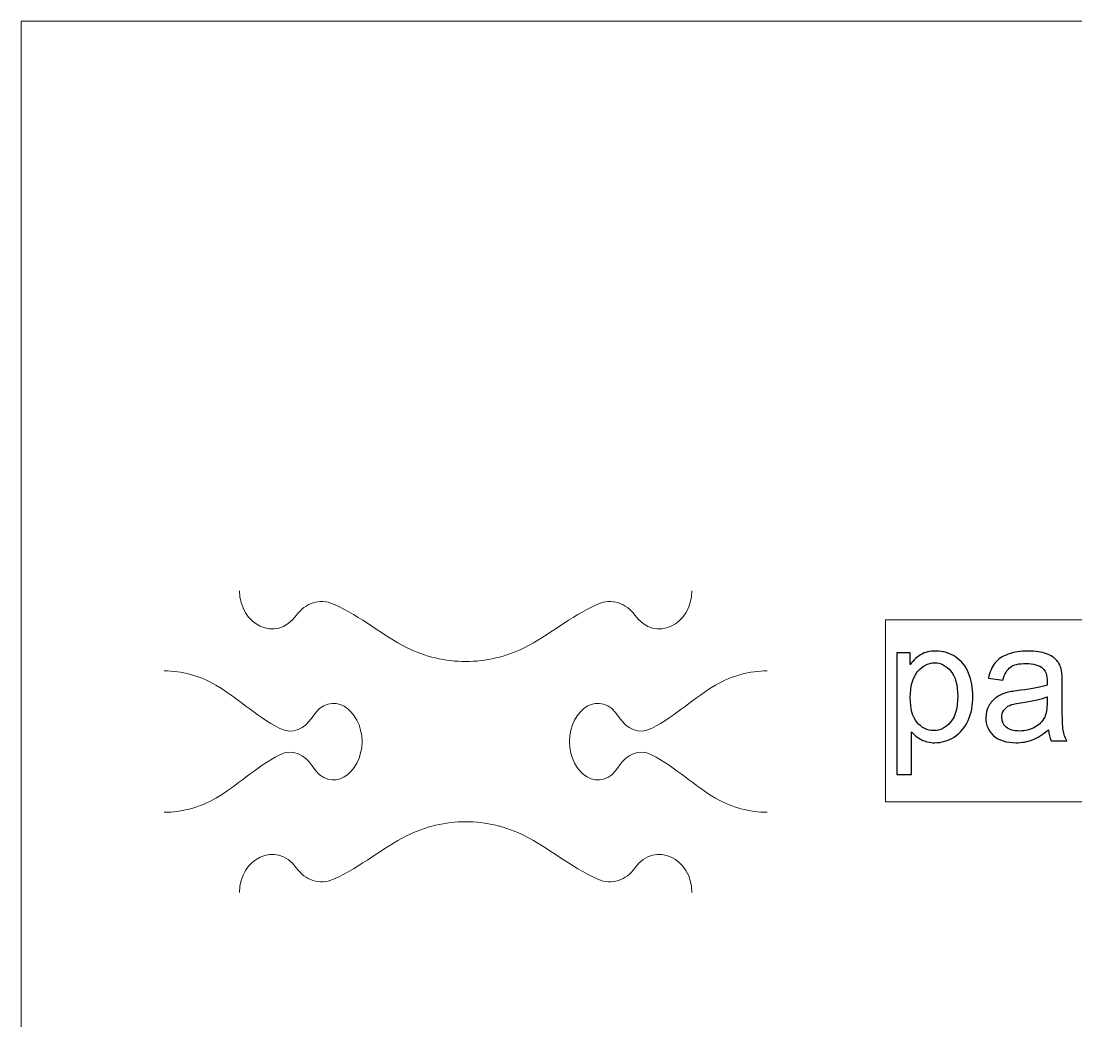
# Model space of a CAD drawing. Header units: centimetres. Extents: x -29.7 to 21.6, y -14.4 to 13.7.
# Drawn here: x -19.386 to -15.768, y -3.892 to -0.462 of the extents above; entities that cross this region are included whole.
import ezdxf

# ---------------------------------------------------------------- set-up
doc = ezdxf.new("R2010")
doc.units = ezdxf.units.CM
doc.header["$MEASUREMENT"] = 0
doc.layers.add('Layer 1', color=7, linetype='Continuous')

msp = doc.modelspace()

# ---------------------------------------------------------------- linework, layer by layer
at = {"layer": 'Layer 1', "color": 1, "lineweight": 9}
for points, knots in [([(-19.38621, -4.44965), (-19.38621, -4.44965), (-19.38621, -0.46166), (-19.38621, -0.46166), (-19.38621, -0.46166), (-19.38621, -0.46166), (-9.41625, -0.46166), (-9.41625, -0.46166), (-9.41625, -0.46166), (-9.41625, -0.46166), (-9.41625, -4.44965), (-9.41625, -4.44965)], [0, 0, 0, 0, 0.25, 0.25, 0.25, 0.25, 0.5, 0.5, 0.5, 0.5, 1, 1, 1, 1]), ([(-18.63702, -2.41633), (-18.63702, -2.53085), (-18.51214, -2.59774), (-18.44137, -2.4996), (-18.44137, -2.4996), (-18.41221, -2.45915), (-18.36207, -2.44027), (-18.31465, -2.46159), (-18.31465, -2.46159), (-18.2177, -2.50515), (-18.14459, -2.57019), (-18.06435, -2.61031), (-18.06435, -2.61031), (-17.9997, -2.64264), (-17.93041, -2.65879), (-17.86113, -2.65879)], [0, 0, 0, 0, 0.2, 0.2, 0.2, 0.2, 0.4, 0.4, 0.4, 0.4, 0.6, 0.6, 0.6, 0.6, 1, 1, 1, 1]), ([(-17.08521, -2.41633), (-17.08521, -2.53085), (-17.2101, -2.59774), (-17.28085, -2.4996), (-17.28085, -2.4996), (-17.31002, -2.45915), (-17.36016, -2.44027), (-17.40758, -2.46159), (-17.40758, -2.46159), (-17.50452, -2.50515), (-17.57764, -2.57019), (-17.65789, -2.61031), (-17.65789, -2.61031), (-17.72256, -2.64264), (-17.79185, -2.65879), (-17.86113, -2.65879)], [0, 0, 0, 0, 0.2, 0.2, 0.2, 0.2, 0.4, 0.4, 0.4, 0.4, 0.6, 0.6, 0.6, 0.6, 1, 1, 1, 1]), ([(-11.94547, -3.14012), (-11.94547, -3.14012), (-16.42111, -3.14012), (-16.42111, -3.14012), (-16.42111, -3.14012), (-16.42111, -3.14012), (-16.42111, -2.51611), (-16.42111, -2.51611), (-16.42111, -2.51611), (-16.42111, -2.51611), (-11.94547, -2.51611), (-11.94547, -2.51611), (-11.94547, -2.51611), (-11.94547, -2.51611), (-11.94547, -3.14012), (-11.94547, -3.14012)], [0, 0, 0, 0, 0.2, 0.2, 0.2, 0.2, 0.4, 0.4, 0.4, 0.4, 0.6, 0.6, 0.6, 0.6, 1, 1, 1, 1]), ([(-11.94547, -3.14012), (-11.94547, -3.14012), (-16.42111, -3.14012), (-16.42111, -3.14012), (-16.42111, -3.14012), (-16.42111, -3.14012), (-16.42111, -2.51611), (-16.42111, -2.51611), (-16.42111, -2.51611), (-16.42111, -2.51611), (-11.94547, -2.51611), (-11.94547, -2.51611), (-11.94547, -2.51611), (-11.94547, -2.51611), (-11.94547, -3.14012), (-11.94547, -3.14012)], [0, 0, 0, 0, 0.2, 0.2, 0.2, 0.2, 0.4, 0.4, 0.4, 0.4, 0.6, 0.6, 0.6, 0.6, 1, 1, 1, 1]), ([(-16.38276, -3.04667), (-16.38276, -3.04667), (-16.38276, -2.62943), (-16.38276, -2.62943), (-16.38276, -2.62943), (-16.38276, -2.62943), (-16.33627, -2.62943), (-16.33627, -2.62943), (-16.33627, -2.62943), (-16.33627, -2.62943), (-16.33627, -2.66904), (-16.33627, -2.66904), (-16.33627, -2.66904), (-16.32532, -2.65374), (-16.31292, -2.64221), (-16.29907, -2.63456), (-16.29907, -2.63456), (-16.28532, -2.62691), (-16.26857, -2.62304), (-16.2489, -2.62304), (-16.2489, -2.62304), (-16.22314, -2.62304), (-16.20048, -2.62962), (-16.18082, -2.64289), (-16.18082, -2.64289), (-16.16116, -2.65606), (-16.14634, -2.67476), (-16.13626, -2.69878), (-16.13626, -2.69878), (-16.12629, -2.72289), (-16.12125, -2.74924), (-16.12125, -2.778), (-16.12125, -2.778), (-16.12125, -2.8087), (-16.12677, -2.8364), (-16.13781, -2.8611), (-16.13781, -2.8611), (-16.14886, -2.8857), (-16.16493, -2.90459), (-16.18605, -2.91776), (-16.18605, -2.91776), (-16.20706, -2.93084), (-16.22924, -2.93742), (-16.25249, -2.93742), (-16.25249, -2.93742), (-16.26953, -2.93742), (-16.28484, -2.93384), (-16.2983, -2.92667), (-16.2983, -2.92667), (-16.31186, -2.9195), (-16.3229, -2.9105), (-16.33162, -2.89955), (-16.33162, -2.89955), (-16.33162, -2.89955), (-16.33162, -3.04667), (-16.33162, -3.04667), (-16.33162, -3.04667), (-16.33162, -3.04667), (-16.38276, -3.04667), (-16.38276, -3.04667)], [0, 0, 0, 0, 0.0625, 0.0625, 0.0625, 0.0625, 0.125, 0.125, 0.125, 0.125, 0.1875, 0.1875, 0.1875, 0.1875, 0.25, 0.25, 0.25, 0.25, 0.3125, 0.3125, 0.3125, 0.3125, 0.375, 0.375, 0.375, 0.375, 0.4375, 0.4375, 0.4375, 0.4375, 0.5, 0.5, 0.5, 0.5, 0.5625, 0.5625, 0.5625, 0.5625, 0.625, 0.625, 0.625, 0.625, 0.6875, 0.6875, 0.6875, 0.6875, 0.75, 0.75, 0.75, 0.75, 0.8125, 0.8125, 0.8125, 0.8125, 0.875, 0.875, 0.875, 0.875, 1, 1, 1, 1]), ([(-15.86256, -2.89326), (-15.88154, -2.90943), (-15.89984, -2.92076), (-15.91738, -2.92745), (-15.91738, -2.92745), (-15.93491, -2.93413), (-15.9537, -2.93742), (-15.97384, -2.93742), (-15.97384, -2.93742), (-16.00696, -2.93742), (-16.03244, -2.92938), (-16.05026, -2.91321), (-16.05026, -2.91321), (-16.06808, -2.89713), (-16.07699, -2.8765), (-16.07699, -2.85142), (-16.07699, -2.85142), (-16.07699, -2.83669), (-16.0736, -2.82323), (-16.06692, -2.81103), (-16.06692, -2.81103), (-16.06014, -2.79883), (-16.05132, -2.78914), (-16.04048, -2.78178), (-16.04048, -2.78178), (-16.02953, -2.77442), (-16.01733, -2.7688), (-16.00367, -2.76502), (-16.00367, -2.76502), (-15.9936, -2.76241), (-15.97839, -2.75989), (-15.95815, -2.75737), (-15.95815, -2.75737), (-15.91689, -2.75253), (-15.88638, -2.74662), (-15.86691, -2.73984), (-15.86691, -2.73984), (-15.86672, -2.73287), (-15.86662, -2.72841), (-15.86662, -2.72657), (-15.86662, -2.72657), (-15.86662, -2.70585), (-15.87147, -2.69122), (-15.88115, -2.6827), (-15.88115, -2.6827), (-15.89423, -2.67117), (-15.91369, -2.66546), (-15.93946, -2.66546), (-15.93946, -2.66546), (-15.96357, -2.66546), (-15.9814, -2.66972), (-15.99282, -2.67815), (-15.99282, -2.67815), (-16.00435, -2.68657), (-16.01278, -2.70149), (-16.0183, -2.72299), (-16.0183, -2.72299), (-16.0183, -2.72299), (-16.06827, -2.71602), (-16.06827, -2.71602), (-16.06827, -2.71602), (-16.06372, -2.69461), (-16.05626, -2.67727), (-16.0458, -2.6641), (-16.0458, -2.6641), (-16.03534, -2.65093), (-16.02023, -2.64086), (-16.00048, -2.63369), (-16.00048, -2.63369), (-15.98081, -2.62662), (-15.95786, -2.62304), (-15.9319, -2.62304), (-15.9319, -2.62304), (-15.90614, -2.62304), (-15.88512, -2.62604), (-15.86895, -2.63214), (-15.86895, -2.63214), (-15.85287, -2.63824), (-15.84096, -2.6458), (-15.8334, -2.655), (-15.8334, -2.655), (-15.82585, -2.6642), (-15.82052, -2.67582), (-15.81742, -2.68987), (-15.81742, -2.68987), (-15.81578, -2.69858), (-15.8149, -2.71427), (-15.8149, -2.73684), (-15.8149, -2.73684), (-15.8149, -2.73684), (-15.8149, -2.80464), (-15.8149, -2.80464), (-15.8149, -2.80464), (-15.8149, -2.852), (-15.81384, -2.88193), (-15.81171, -2.89461), (-15.81171, -2.89461), (-15.80967, -2.9073), (-15.80541, -2.91941), (-15.79921, -2.93103), (-15.79921, -2.93103), (-15.79921, -2.93103), (-15.85268, -2.93103), (-15.85268, -2.93103), (-15.85268, -2.93103), (-15.85781, -2.92028), (-15.8611, -2.90769), (-15.86256, -2.89326)], [0, 0, 0, 0, 0.0357143, 0.0357143, 0.0357143, 0.0357143, 0.0714286, 0.0714286, 0.0714286, 0.0714286, 0.1071429, 0.1071429, 0.1071429, 0.1071429, 0.1428571, 0.1428571, 0.1428571, 0.1428571, 0.1785714, 0.1785714, 0.1785714, 0.1785714, 0.2142857, 0.2142857, 0.2142857, 0.2142857, 0.25, 0.25, 0.25, 0.25, 0.2857143, 0.2857143, 0.2857143, 0.2857143, 0.3214286, 0.3214286, 0.3214286, 0.3214286, 0.3571429, 0.3571429, 0.3571429, 0.3571429, 0.3928571, 0.3928571, 0.3928571, 0.3928571, 0.4285714, 0.4285714, 0.4285714, 0.4285714, 0.4642857, 0.4642857, 0.4642857, 0.4642857, 0.5, 0.5, 0.5, 0.5, 0.5357143, 0.5357143, 0.5357143, 0.5357143, 0.5714286, 0.5714286, 0.5714286, 0.5714286, 0.6071429, 0.6071429, 0.6071429, 0.6071429, 0.6428571, 0.6428571, 0.6428571, 0.6428571, 0.6785714, 0.6785714, 0.6785714, 0.6785714, 0.7142857, 0.7142857, 0.7142857, 0.7142857, 0.75, 0.75, 0.75, 0.75, 0.7857143, 0.7857143, 0.7857143, 0.7857143, 0.8214286, 0.8214286, 0.8214286, 0.8214286, 0.8571429, 0.8571429, 0.8571429, 0.8571429, 0.8928571, 0.8928571, 0.8928571, 0.8928571, 0.9285714, 0.9285714, 0.9285714, 0.9285714, 1, 1, 1, 1]), ([(-16.33627, -2.78207), (-16.33627, -2.82071), (-16.32842, -2.84929), (-16.31283, -2.86778), (-16.31283, -2.86778), (-16.29714, -2.88628), (-16.27815, -2.89558), (-16.25588, -2.89558), (-16.25588, -2.89558), (-16.23321, -2.89558), (-16.21384, -2.88599), (-16.19777, -2.86682), (-16.19777, -2.86682), (-16.18159, -2.84764), (-16.17355, -2.818), (-16.17355, -2.77781), (-16.17355, -2.77781), (-16.17355, -2.73945), (-16.1814, -2.71079), (-16.19719, -2.69171), (-16.19719, -2.69171), (-16.21297, -2.67263), (-16.23176, -2.66313), (-16.25365, -2.66313), (-16.25365, -2.66313), (-16.27535, -2.66313), (-16.29452, -2.6733), (-16.31118, -2.69355), (-16.31118, -2.69355), (-16.32794, -2.71388), (-16.33627, -2.74333), (-16.33627, -2.78207)], [0, 0, 0, 0, 0.1111111, 0.1111111, 0.1111111, 0.1111111, 0.2222222, 0.2222222, 0.2222222, 0.2222222, 0.3333333, 0.3333333, 0.3333333, 0.3333333, 0.4444444, 0.4444444, 0.4444444, 0.4444444, 0.5555556, 0.5555556, 0.5555556, 0.5555556, 0.6666667, 0.6666667, 0.6666667, 0.6666667, 0.7777778, 0.7777778, 0.7777778, 0.7777778, 1, 1, 1, 1]), ([(-18.21675, -2.9336), (-18.21675, -2.82376), (-18.32351, -2.74826), (-18.38792, -2.85034), (-18.38792, -2.85034), (-18.41195, -2.88837), (-18.45516, -2.91075), (-18.49881, -2.88837), (-18.49881, -2.88837), (-18.58361, -2.84479), (-18.64763, -2.77976), (-18.71783, -2.73962), (-18.71783, -2.73962), (-18.77445, -2.7073), (-18.83506, -2.69111), (-18.89564, -2.69111)], [0, 0, 0, 0, 0.2, 0.2, 0.2, 0.2, 0.4, 0.4, 0.4, 0.4, 0.6, 0.6, 0.6, 0.6, 1, 1, 1, 1]), ([(-17.50551, -2.9336), (-17.50551, -2.82376), (-17.39875, -2.74826), (-17.3343, -2.85034), (-17.3343, -2.85034), (-17.31031, -2.88837), (-17.26708, -2.91075), (-17.22342, -2.88837), (-17.22342, -2.88837), (-17.13862, -2.84479), (-17.0746, -2.77976), (-17.0044, -2.73962), (-17.0044, -2.73962), (-16.94781, -2.7073), (-16.8872, -2.69111), (-16.82659, -2.69111)], [0, 0, 0, 0, 0.2, 0.2, 0.2, 0.2, 0.4, 0.4, 0.4, 0.4, 0.6, 0.6, 0.6, 0.6, 1, 1, 1, 1]), ([(-15.86662, -2.77994), (-15.88522, -2.78749), (-15.91311, -2.79389), (-15.95031, -2.79912), (-15.95031, -2.79912), (-15.97142, -2.80212), (-15.98633, -2.80551), (-15.99505, -2.80929), (-15.99505, -2.80929), (-16.00377, -2.81306), (-16.01045, -2.81858), (-16.0152, -2.82575), (-16.0152, -2.82575), (-16.01994, -2.83301), (-16.02236, -2.84105), (-16.02236, -2.84996), (-16.02236, -2.84996), (-16.02236, -2.86343), (-16.01723, -2.87476), (-16.00687, -2.88377), (-16.00687, -2.88377), (-15.9965, -2.89277), (-15.9814, -2.89733), (-15.96154, -2.89733), (-15.96154, -2.89733), (-15.94188, -2.89733), (-15.92435, -2.89306), (-15.90895, -2.88444), (-15.90895, -2.88444), (-15.89365, -2.87592), (-15.88231, -2.8642), (-15.87515, -2.84938), (-15.87515, -2.84938), (-15.86963, -2.83786), (-15.86691, -2.82091), (-15.86691, -2.79853), (-15.86691, -2.79853), (-15.86691, -2.79853), (-15.86662, -2.77994), (-15.86662, -2.77994)], [0, 0, 0, 0, 0.0909091, 0.0909091, 0.0909091, 0.0909091, 0.1818182, 0.1818182, 0.1818182, 0.1818182, 0.2727273, 0.2727273, 0.2727273, 0.2727273, 0.3636364, 0.3636364, 0.3636364, 0.3636364, 0.4545455, 0.4545455, 0.4545455, 0.4545455, 0.5454545, 0.5454545, 0.5454545, 0.5454545, 0.6363636, 0.6363636, 0.6363636, 0.6363636, 0.7272727, 0.7272727, 0.7272727, 0.7272727, 0.8181818, 0.8181818, 0.8181818, 0.8181818, 1, 1, 1, 1]), ([(-18.89564, -3.17609), (-18.83506, -3.17609), (-18.77445, -3.15992), (-18.71783, -3.12758), (-18.71783, -3.12758), (-18.64763, -3.08745), (-18.58361, -3.02243), (-18.49881, -2.97886), (-18.49881, -2.97886), (-18.45516, -2.95645), (-18.41195, -2.97885), (-18.38792, -3.01686), (-18.38792, -3.01686), (-18.32351, -3.11896), (-18.21675, -3.04344), (-18.21675, -2.9336)], [0, 0, 0, 0, 0.2, 0.2, 0.2, 0.2, 0.4, 0.4, 0.4, 0.4, 0.6, 0.6, 0.6, 0.6, 1, 1, 1, 1]), ([(-16.82659, -3.17609), (-16.8872, -3.17609), (-16.94781, -3.15992), (-17.0044, -3.12758), (-17.0044, -3.12758), (-17.0746, -3.08745), (-17.13862, -3.02243), (-17.22342, -2.97886), (-17.22342, -2.97886), (-17.26708, -2.95645), (-17.31031, -2.97885), (-17.3343, -3.01686), (-17.3343, -3.01686), (-17.39875, -3.11896), (-17.50551, -3.04344), (-17.50551, -2.9336)], [0, 0, 0, 0, 0.2, 0.2, 0.2, 0.2, 0.4, 0.4, 0.4, 0.4, 0.6, 0.6, 0.6, 0.6, 1, 1, 1, 1]), ([(-18.63702, -3.45088), (-18.63702, -3.33637), (-18.51214, -3.26947), (-18.44137, -3.36761), (-18.44137, -3.36761), (-18.41221, -3.40805), (-18.36207, -3.42694), (-18.31465, -3.40563), (-18.31465, -3.40563), (-18.2177, -3.36206), (-18.14459, -3.29701), (-18.06435, -3.2569), (-18.06435, -3.2569), (-17.9997, -3.22456), (-17.93041, -3.20841), (-17.86113, -3.20841)], [0, 0, 0, 0, 0.2, 0.2, 0.2, 0.2, 0.4, 0.4, 0.4, 0.4, 0.6, 0.6, 0.6, 0.6, 1, 1, 1, 1]), ([(-17.08521, -3.45088), (-17.08521, -3.33637), (-17.2101, -3.26947), (-17.28085, -3.36761), (-17.28085, -3.36761), (-17.31002, -3.40805), (-17.36016, -3.42694), (-17.40758, -3.40563), (-17.40758, -3.40563), (-17.50452, -3.36206), (-17.57764, -3.29701), (-17.65789, -3.2569), (-17.65789, -3.2569), (-17.72256, -3.22456), (-17.79185, -3.20841), (-17.86113, -3.20841)], [0, 0, 0, 0, 0.2, 0.2, 0.2, 0.2, 0.4, 0.4, 0.4, 0.4, 0.6, 0.6, 0.6, 0.6, 1, 1, 1, 1])]:
    msp.add_open_spline(points, degree=3, knots=knots, dxfattribs=at)
at = {"layer": 'Layer 1', "color": 250}
for points, knots in [([(-16.38276, -3.04667), (-16.38276, -3.04667), (-16.38276, -2.62943), (-16.38276, -2.62943), (-16.38276, -2.62943), (-16.38276, -2.62943), (-16.33627, -2.62943), (-16.33627, -2.62943), (-16.33627, -2.62943), (-16.33627, -2.62943), (-16.33627, -2.66904), (-16.33627, -2.66904), (-16.33627, -2.66904), (-16.32532, -2.65374), (-16.31292, -2.64221), (-16.29907, -2.63456), (-16.29907, -2.63456), (-16.28532, -2.62691), (-16.26857, -2.62304), (-16.2489, -2.62304), (-16.2489, -2.62304), (-16.22314, -2.62304), (-16.20048, -2.62962), (-16.18082, -2.64289), (-16.18082, -2.64289), (-16.16116, -2.65606), (-16.14634, -2.67476), (-16.13626, -2.69878), (-16.13626, -2.69878), (-16.12629, -2.72289), (-16.12125, -2.74924), (-16.12125, -2.778), (-16.12125, -2.778), (-16.12125, -2.8087), (-16.12677, -2.8364), (-16.13781, -2.8611), (-16.13781, -2.8611), (-16.14886, -2.8857), (-16.16493, -2.90459), (-16.18605, -2.91776), (-16.18605, -2.91776), (-16.20706, -2.93084), (-16.22924, -2.93742), (-16.25249, -2.93742), (-16.25249, -2.93742), (-16.26953, -2.93742), (-16.28484, -2.93384), (-16.2983, -2.92667), (-16.2983, -2.92667), (-16.31186, -2.9195), (-16.3229, -2.9105), (-16.33162, -2.89955), (-16.33162, -2.89955), (-16.33162, -2.89955), (-16.33162, -3.04667), (-16.33162, -3.04667), (-16.33162, -3.04667), (-16.33162, -3.04667), (-16.38276, -3.04667), (-16.38276, -3.04667)], [0, 0, 0, 0, 0.0625, 0.0625, 0.0625, 0.0625, 0.125, 0.125, 0.125, 0.125, 0.1875, 0.1875, 0.1875, 0.1875, 0.25, 0.25, 0.25, 0.25, 0.3125, 0.3125, 0.3125, 0.3125, 0.375, 0.375, 0.375, 0.375, 0.4375, 0.4375, 0.4375, 0.4375, 0.5, 0.5, 0.5, 0.5, 0.5625, 0.5625, 0.5625, 0.5625, 0.625, 0.625, 0.625, 0.625, 0.6875, 0.6875, 0.6875, 0.6875, 0.75, 0.75, 0.75, 0.75, 0.8125, 0.8125, 0.8125, 0.8125, 0.875, 0.875, 0.875, 0.875, 1, 1, 1, 1]), ([(-15.86256, -2.89326), (-15.88154, -2.90943), (-15.89984, -2.92076), (-15.91738, -2.92745), (-15.91738, -2.92745), (-15.93491, -2.93413), (-15.9537, -2.93742), (-15.97384, -2.93742), (-15.97384, -2.93742), (-16.00696, -2.93742), (-16.03244, -2.92938), (-16.05026, -2.91321), (-16.05026, -2.91321), (-16.06808, -2.89713), (-16.07699, -2.8765), (-16.07699, -2.85142), (-16.07699, -2.85142), (-16.07699, -2.83669), (-16.0736, -2.82323), (-16.06692, -2.81103), (-16.06692, -2.81103), (-16.06014, -2.79883), (-16.05132, -2.78914), (-16.04048, -2.78178), (-16.04048, -2.78178), (-16.02953, -2.77442), (-16.01733, -2.7688), (-16.00367, -2.76502), (-16.00367, -2.76502), (-15.9936, -2.76241), (-15.97839, -2.75989), (-15.95815, -2.75737), (-15.95815, -2.75737), (-15.91689, -2.75253), (-15.88638, -2.74662), (-15.86691, -2.73984), (-15.86691, -2.73984), (-15.86672, -2.73287), (-15.86662, -2.72841), (-15.86662, -2.72657), (-15.86662, -2.72657), (-15.86662, -2.70585), (-15.87147, -2.69122), (-15.88115, -2.6827), (-15.88115, -2.6827), (-15.89423, -2.67117), (-15.91369, -2.66546), (-15.93946, -2.66546), (-15.93946, -2.66546), (-15.96357, -2.66546), (-15.9814, -2.66972), (-15.99282, -2.67815), (-15.99282, -2.67815), (-16.00435, -2.68657), (-16.01278, -2.70149), (-16.0183, -2.72299), (-16.0183, -2.72299), (-16.0183, -2.72299), (-16.06827, -2.71602), (-16.06827, -2.71602), (-16.06827, -2.71602), (-16.06372, -2.69461), (-16.05626, -2.67727), (-16.0458, -2.6641), (-16.0458, -2.6641), (-16.03534, -2.65093), (-16.02023, -2.64086), (-16.00048, -2.63369), (-16.00048, -2.63369), (-15.98081, -2.62662), (-15.95786, -2.62304), (-15.9319, -2.62304), (-15.9319, -2.62304), (-15.90614, -2.62304), (-15.88512, -2.62604), (-15.86895, -2.63214), (-15.86895, -2.63214), (-15.85287, -2.63824), (-15.84096, -2.6458), (-15.8334, -2.655), (-15.8334, -2.655), (-15.82585, -2.6642), (-15.82052, -2.67582), (-15.81742, -2.68987), (-15.81742, -2.68987), (-15.81578, -2.69858), (-15.8149, -2.71427), (-15.8149, -2.73684), (-15.8149, -2.73684), (-15.8149, -2.73684), (-15.8149, -2.80464), (-15.8149, -2.80464), (-15.8149, -2.80464), (-15.8149, -2.852), (-15.81384, -2.88193), (-15.81171, -2.89461), (-15.81171, -2.89461), (-15.80967, -2.9073), (-15.80541, -2.91941), (-15.79921, -2.93103), (-15.79921, -2.93103), (-15.79921, -2.93103), (-15.85268, -2.93103), (-15.85268, -2.93103), (-15.85268, -2.93103), (-15.85781, -2.92028), (-15.8611, -2.90769), (-15.86256, -2.89326)], [0, 0, 0, 0, 0.0357143, 0.0357143, 0.0357143, 0.0357143, 0.0714286, 0.0714286, 0.0714286, 0.0714286, 0.1071429, 0.1071429, 0.1071429, 0.1071429, 0.1428571, 0.1428571, 0.1428571, 0.1428571, 0.1785714, 0.1785714, 0.1785714, 0.1785714, 0.2142857, 0.2142857, 0.2142857, 0.2142857, 0.25, 0.25, 0.25, 0.25, 0.2857143, 0.2857143, 0.2857143, 0.2857143, 0.3214286, 0.3214286, 0.3214286, 0.3214286, 0.3571429, 0.3571429, 0.3571429, 0.3571429, 0.3928571, 0.3928571, 0.3928571, 0.3928571, 0.4285714, 0.4285714, 0.4285714, 0.4285714, 0.4642857, 0.4642857, 0.4642857, 0.4642857, 0.5, 0.5, 0.5, 0.5, 0.5357143, 0.5357143, 0.5357143, 0.5357143, 0.5714286, 0.5714286, 0.5714286, 0.5714286, 0.6071429, 0.6071429, 0.6071429, 0.6071429, 0.6428571, 0.6428571, 0.6428571, 0.6428571, 0.6785714, 0.6785714, 0.6785714, 0.6785714, 0.7142857, 0.7142857, 0.7142857, 0.7142857, 0.75, 0.75, 0.75, 0.75, 0.7857143, 0.7857143, 0.7857143, 0.7857143, 0.8214286, 0.8214286, 0.8214286, 0.8214286, 0.8571429, 0.8571429, 0.8571429, 0.8571429, 0.8928571, 0.8928571, 0.8928571, 0.8928571, 0.9285714, 0.9285714, 0.9285714, 0.9285714, 1, 1, 1, 1]), ([(-16.33627, -2.78207), (-16.33627, -2.82071), (-16.32842, -2.84929), (-16.31283, -2.86778), (-16.31283, -2.86778), (-16.29714, -2.88628), (-16.27815, -2.89558), (-16.25588, -2.89558), (-16.25588, -2.89558), (-16.23321, -2.89558), (-16.21384, -2.88599), (-16.19777, -2.86682), (-16.19777, -2.86682), (-16.18159, -2.84764), (-16.17355, -2.818), (-16.17355, -2.77781), (-16.17355, -2.77781), (-16.17355, -2.73945), (-16.1814, -2.71079), (-16.19719, -2.69171), (-16.19719, -2.69171), (-16.21297, -2.67263), (-16.23176, -2.66313), (-16.25365, -2.66313), (-16.25365, -2.66313), (-16.27535, -2.66313), (-16.29452, -2.6733), (-16.31118, -2.69355), (-16.31118, -2.69355), (-16.32794, -2.71388), (-16.33627, -2.74333), (-16.33627, -2.78207)], [0, 0, 0, 0, 0.1111111, 0.1111111, 0.1111111, 0.1111111, 0.2222222, 0.2222222, 0.2222222, 0.2222222, 0.3333333, 0.3333333, 0.3333333, 0.3333333, 0.4444444, 0.4444444, 0.4444444, 0.4444444, 0.5555556, 0.5555556, 0.5555556, 0.5555556, 0.6666667, 0.6666667, 0.6666667, 0.6666667, 0.7777778, 0.7777778, 0.7777778, 0.7777778, 1, 1, 1, 1]), ([(-15.86662, -2.77994), (-15.88522, -2.78749), (-15.91311, -2.79389), (-15.95031, -2.79912), (-15.95031, -2.79912), (-15.97142, -2.80212), (-15.98633, -2.80551), (-15.99505, -2.80929), (-15.99505, -2.80929), (-16.00377, -2.81306), (-16.01045, -2.81858), (-16.0152, -2.82575), (-16.0152, -2.82575), (-16.01994, -2.83301), (-16.02236, -2.84105), (-16.02236, -2.84996), (-16.02236, -2.84996), (-16.02236, -2.86343), (-16.01723, -2.87476), (-16.00687, -2.88377), (-16.00687, -2.88377), (-15.9965, -2.89277), (-15.9814, -2.89733), (-15.96154, -2.89733), (-15.96154, -2.89733), (-15.94188, -2.89733), (-15.92435, -2.89306), (-15.90895, -2.88444), (-15.90895, -2.88444), (-15.89365, -2.87592), (-15.88231, -2.8642), (-15.87515, -2.84938), (-15.87515, -2.84938), (-15.86963, -2.83786), (-15.86691, -2.82091), (-15.86691, -2.79853), (-15.86691, -2.79853), (-15.86691, -2.79853), (-15.86662, -2.77994), (-15.86662, -2.77994)], [0, 0, 0, 0, 0.0909091, 0.0909091, 0.0909091, 0.0909091, 0.1818182, 0.1818182, 0.1818182, 0.1818182, 0.2727273, 0.2727273, 0.2727273, 0.2727273, 0.3636364, 0.3636364, 0.3636364, 0.3636364, 0.4545455, 0.4545455, 0.4545455, 0.4545455, 0.5454545, 0.5454545, 0.5454545, 0.5454545, 0.6363636, 0.6363636, 0.6363636, 0.6363636, 0.7272727, 0.7272727, 0.7272727, 0.7272727, 0.8181818, 0.8181818, 0.8181818, 0.8181818, 1, 1, 1, 1])]:
    msp.add_open_spline(points, degree=3, knots=knots, dxfattribs=at)

doc.saveas('drawing.dxf')
